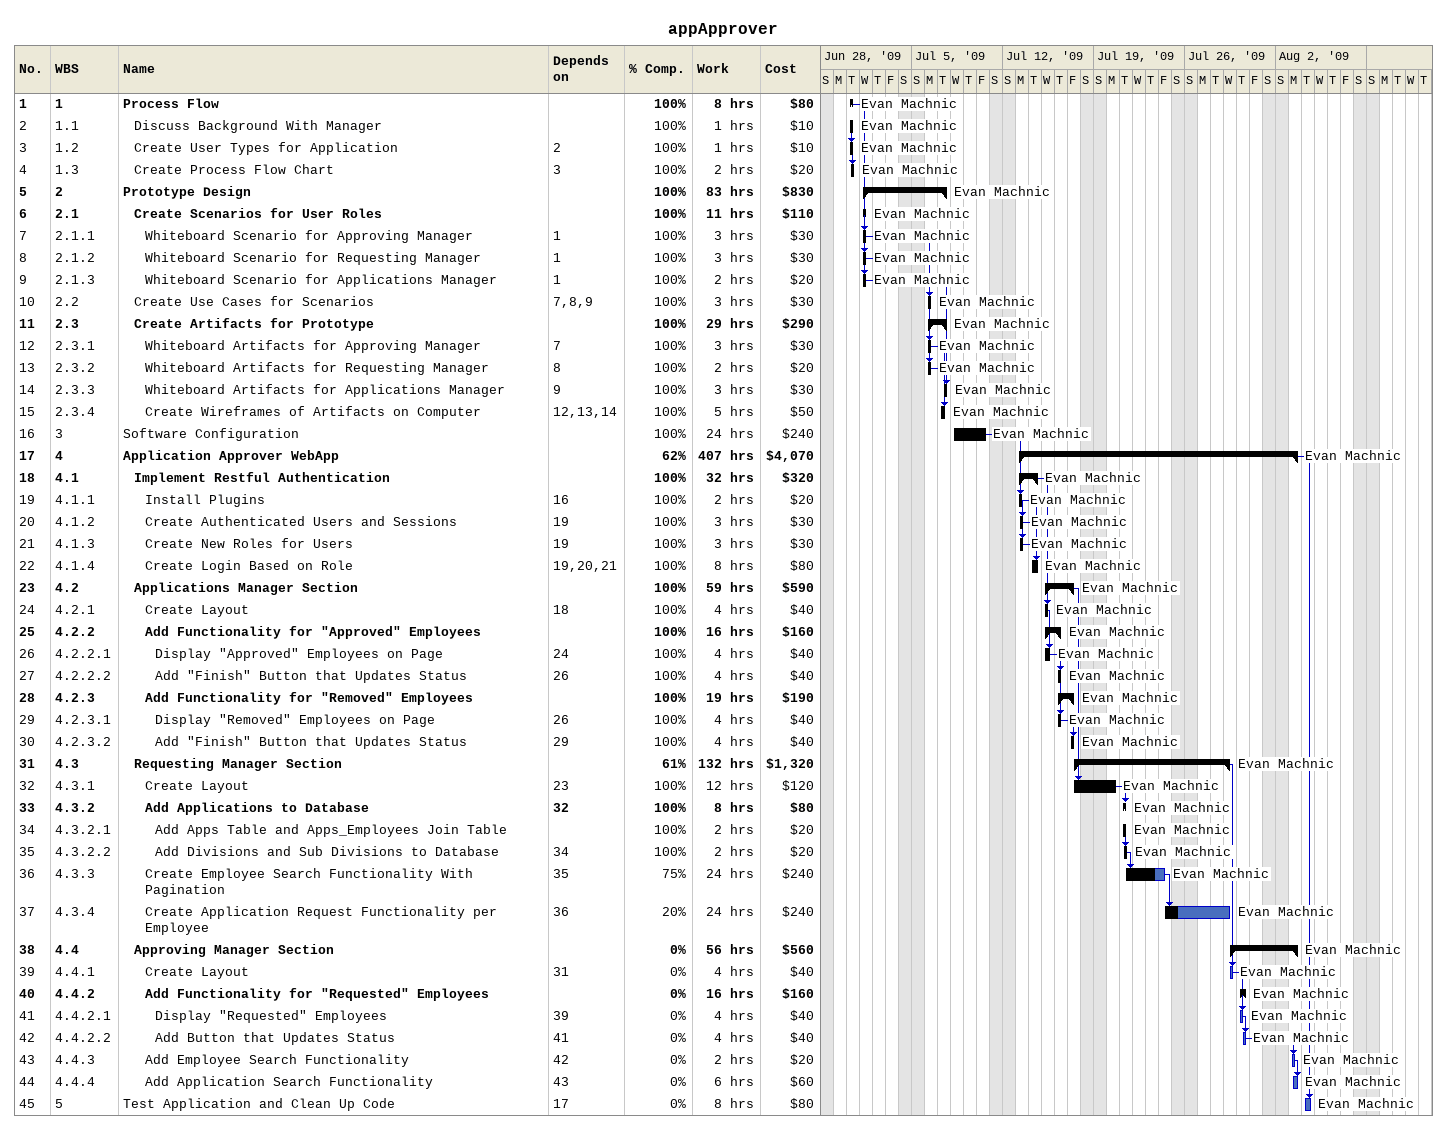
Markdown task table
appApprover

| ID | WBS | Task | Start | Finish | Predecessors | Resources | % complete | Work (h) | Cost ($) |
|---|---|---|---|---|---|---|---|---|---|
| 1 | 1 | **Process Flow** | 2009-06-30 | 2009-06-30 |  | Evan Machnic | 100 | 8 | 80 |
| 2 | 1.1 | Discuss Background With Manager | 2009-06-30 | 2009-06-30 |  | Evan Machnic | 100 | 1 | 10 |
| 3 | 1.2 | Create User Types for Application | 2009-06-30 | 2009-06-30 | 2 | Evan Machnic | 100 | 1 | 10 |
| 4 | 1.3 | Create Process Flow Chart | 2009-06-30 | 2009-06-30 | 3 | Evan Machnic | 100 | 2 | 20 |
| 5 | 2 | **Prototype Design** | 2009-07-01 | 2009-07-07 |  | Evan Machnic | 100 | 83 | 830 |
| 6 | 2.1 | **Create Scenarios for User Roles** | 2009-07-01 | 2009-07-01 |  | Evan Machnic | 100 | 11 | 110 |
| 7 | 2.1.1 | Whiteboard Scenario for Approving Manager | 2009-07-01 | 2009-07-01 | 1 | Evan Machnic | 100 | 3 | 30 |
| 8 | 2.1.2 | Whiteboard Scenario for Requesting Manager | 2009-07-01 | 2009-07-01 | 1 | Evan Machnic | 100 | 3 | 30 |
| 9 | 2.1.3 | Whiteboard Scenario for Applications Manager | 2009-07-01 | 2009-07-01 | 1 | Evan Machnic | 100 | 2 | 20 |
| 10 | 2.2 | Create Use Cases for Scenarios | 2009-07-06 | 2009-07-06 | 7, 8, 9 | Evan Machnic | 100 | 3 | 30 |
| 11 | 2.3 | **Create Artifacts for Prototype** | 2009-07-06 | 2009-07-07 |  | Evan Machnic | 100 | 29 | 290 |
| 12 | 2.3.1 | Whiteboard Artifacts for Approving Manager | 2009-07-06 | 2009-07-06 | 7 | Evan Machnic | 100 | 3 | 30 |
| 13 | 2.3.2 | Whiteboard Artifacts for Requesting Manager | 2009-07-06 | 2009-07-06 | 8 | Evan Machnic | 100 | 2 | 20 |
| 14 | 2.3.3 | Whiteboard Artifacts for Applications Manager | 2009-07-07 | 2009-07-07 | 9 | Evan Machnic | 100 | 3 | 30 |
| 15 | 2.3.4 | Create Wireframes of Artifacts on Computer | 2009-07-07 | 2009-07-07 | 12, 13, 14 | Evan Machnic | 100 | 5 | 50 |
| 16 | 3 | Software Configuration | 2009-07-08 | 2009-07-10 |  | Evan Machnic | 100 | 24 | 240 |
| 17 | 4 | **Application Approver WebApp** | 2009-07-13 | 2009-08-03 |  | Evan Machnic | 62 | 407 | 4070 |
| 18 | 4.1 | **Implement Restful Authentication** | 2009-07-13 | 2009-07-14 |  | Evan Machnic | 100 | 32 | 320 |
| 19 | 4.1.1 | Install Plugins | 2009-07-13 | 2009-07-13 | 16 | Evan Machnic | 100 | 2 | 20 |
| 20 | 4.1.2 | Create Authenticated Users and Sessions | 2009-07-13 | 2009-07-13 | 19 | Evan Machnic | 100 | 3 | 30 |
| 21 | 4.1.3 | Create New Roles for Users | 2009-07-13 | 2009-07-13 | 19 | Evan Machnic | 100 | 3 | 30 |
| 22 | 4.1.4 | Create Login Based on Role | 2009-07-14 | 2009-07-14 | 19, 20, 21 | Evan Machnic | 100 | 8 | 80 |
| 23 | 4.2 | **Applications Manager Section** | 2009-07-15 | 2009-07-17 |  | Evan Machnic | 100 | 59 | 590 |
| 24 | 4.2.1 | Create Layout | 2009-07-15 | 2009-07-15 | 18 | Evan Machnic | 100 | 4 | 40 |
| 25 | 4.2.2 | **Add Functionality for "Approved" Employees** | 2009-07-15 | 2009-07-16 |  | Evan Machnic | 100 | 16 | 160 |
| 26 | 4.2.2.1 | Display "Approved" Employees on Page | 2009-07-15 | 2009-07-15 | 24 | Evan Machnic | 100 | 4 | 40 |
| 27 | 4.2.2.2 | Add "Finish" Button that Updates Status | 2009-07-16 | 2009-07-16 | 26 | Evan Machnic | 100 | 4 | 40 |
| 28 | 4.2.3 | **Add Functionality for "Removed" Employees** | 2009-07-16 | 2009-07-17 |  | Evan Machnic | 100 | 19 | 190 |
| 29 | 4.2.3.1 | Display "Removed" Employees on Page | 2009-07-16 | 2009-07-16 | 26 | Evan Machnic | 100 | 4 | 40 |
| 30 | 4.2.3.2 | Add "Finish" Button that Updates Status | 2009-07-17 | 2009-07-17 | 29 | Evan Machnic | 100 | 4 | 40 |
| 31 | 4.3 | **Requesting Manager Section** | 2009-07-17 | 2009-07-29 |  | Evan Machnic | 61 | 132 | 1320 |
| 32 | 4.3.1 | Create Layout | 2009-07-17 | 2009-07-20 | 23 | Evan Machnic | 100 | 12 | 120 |
| 33 | 4.3.2 | **Add Applications to Database** | 2009-07-21 | 2009-07-21 | 32 | Evan Machnic | 100 | 8 | 80 |
| 34 | 4.3.2.1 | Add Apps Table and Apps_Employees Join Table | 2009-07-21 | 2009-07-21 |  | Evan Machnic | 100 | 2 | 20 |
| 35 | 4.3.2.2 | Add Divisions and Sub Divisions to Database | 2009-07-21 | 2009-07-21 | 34 | Evan Machnic | 100 | 2 | 20 |
| 36 | 4.3.3 | Create Employee Search Functionality With Pagination | 2009-07-21 | 2009-07-24 | 35 | Evan Machnic | 75 | 24 | 240 |
| 37 | 4.3.4 | Create Application Request Functionality per Employee | 2009-07-24 | 2009-07-29 | 36 | Evan Machnic | 20 | 24 | 240 |
| 38 | 4.4 | **Approving Manager Section** | 2009-07-29 | 2009-08-03 |  | Evan Machnic | 0 | 56 | 560 |
| 39 | 4.4.1 | Create Layout | 2009-07-29 | 2009-07-29 | 31 | Evan Machnic | 0 | 4 | 40 |
| 40 | 4.4.2 | **Add Functionality for "Requested" Employees** | 2009-07-30 | 2009-07-30 |  | Evan Machnic | 0 | 16 | 160 |
| 41 | 4.4.2.1 | Display "Requested" Employees | 2009-07-30 | 2009-07-30 | 39 | Evan Machnic | 0 | 4 | 40 |
| 42 | 4.4.2.2 | Add Button that Updates Status | 2009-07-30 | 2009-07-30 | 41 | Evan Machnic | 0 | 4 | 40 |
| 43 | 4.4.3 | Add Employee Search Functionality | 2009-08-03 | 2009-08-03 | 42 | Evan Machnic | 0 | 2 | 20 |
| 44 | 4.4.4 | Add Application Search Functionality | 2009-08-03 | 2009-08-03 | 43 | Evan Machnic | 0 | 6 | 60 |
| 45 | 5 | Test Application and Clean Up Code | 2009-08-04 | 2009-08-04 | 17 | Evan Machnic | 0 | 8 | 80 |
